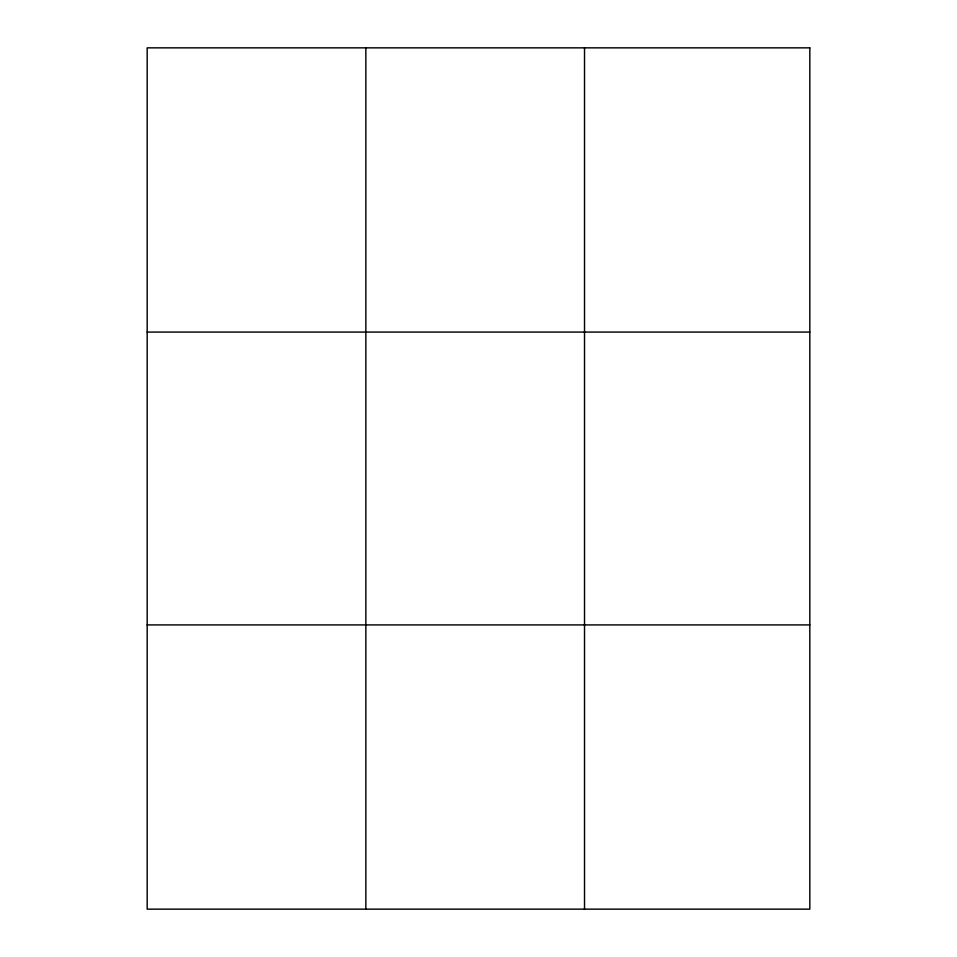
<?xml version="1.0" encoding="UTF-8"?>
<svg xmlns="http://www.w3.org/2000/svg" width="957" height="957" viewBox="0 0 957 957"><rect width="100%" height="100%" fill="white"/><g stroke="black" fill="none" stroke-linecap="round" stroke-linejoin="round"><path stroke-width="1.44" d="M365.849 909.15L365.849 47.85M584.524 909.15L584.524 47.85M147.175 332.079L809.825 332.079M147.175 624.921L809.825 624.921M809.825 47.85L809.825 909.15L147.175 909.15L147.175 47.85L809.825 47.85"/></g></svg>
